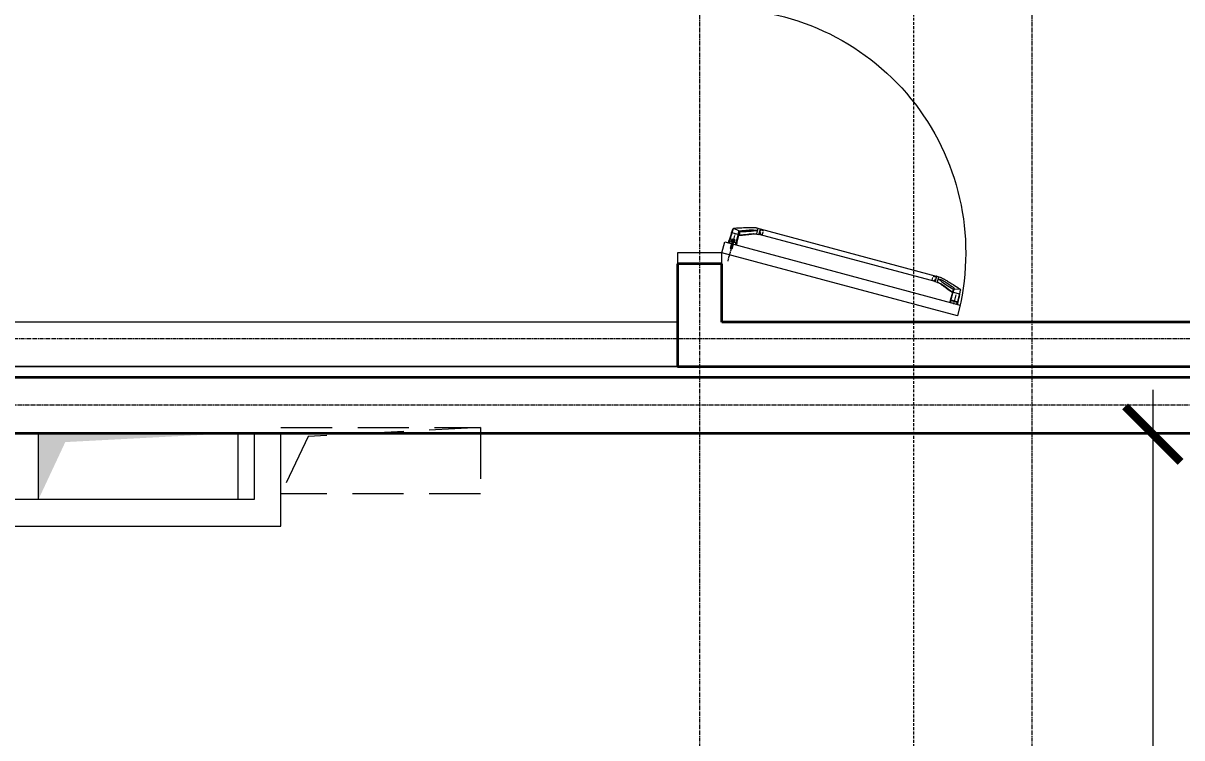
# Model space of a CAD drawing. Header units: millimetres. Extents: x -65509 to 912790, y 446 to 713294.
# Drawn here: x 448648 to 453876, y 573183 to 576407 of the extents above; entities that cross this region are included whole.
import ezdxf

# ---------------------------------------------------------------- set-up
doc = ezdxf.new("R2010")
doc.units = ezdxf.units.MM
for name, pattern in [('CENTER2', [28.575, 19.05, -3.175, 3.175, -3.175]), ('CENTERLINE', [30, 12, -1.5, 3, -1.5, 12]), ('DASHED', [19.05, 12.7, -6.35]), ('HIDDEN', [9.525, 6.35, -3.175])]:
    doc.linetypes.add(name, pattern=pattern)
doc.layers.get('Defpoints').update_dxf_attribs({"color": 250})
for name, color, linetype, lineweight in [('АР_Двери', 5, 'Continuous', 9), ('АР_Двери_внутренние_антипаника', 250, 'Continuous', 0), ('АР_Размеры обшивки', 250, 'Continuous', 5), ('АР_Разрезы марка', 7, 'Continuous', 13), ('АР_Стены ЖБ', 250, 'Continuous', 35), ('АР_Стены кирпич', 250, 'Continuous', 20), ('АР_Стены ПЕНОблок', 250, 'Continuous', 20), ('АР_Стены_дефшов', 250, 'Continuous', 0), ('ОВ_Классы', 250, 'Continuous', 0), ('ОВ_Шахты', 250, 'Continuous', 5), ('РД_Оси_100', 250, 'Continuous', 0)]:
    doc.layers.add(name, color=color, linetype=linetype, lineweight=lineweight)
doc.styles.add('style1', font='ARIALN.TTF')
doc.dimstyles.new('Dim200_ареал', dxfattribs={"dimscale": 100, "dimtxt": 5, "dimasz": 2.5, "dimexe": 2, "dimexo": 2, "dimgap": 1, "dimtad": 1, "dimzin": 12, "dimdsep": 46, "dimtxsty": 'style1', "dimblk": 'ARCHTICK', "dimcen": 3, "dimdle": 2, "dimclrd": 256, "dimclre": 256, "dimaunit": 1, "dimadec": 0, "dimazin": 3, "dimtfac": 1, "dimtmove": 1, "dimatfit": 3, "dimldrblk": 'OPEN30', "dimfxl": 5, "dimfxlon": 1, "dimtolj": 1, "dimtzin": 0, "dimlwd": 9, "dimlwe": 9, "dimarcsym": 0})

# ---------------------------------------------------------------- blocks, each defined once
blk = doc.blocks.new('otv пунктир')
at = {"linetype": 'HIDDEN', "ltscale": 0.07}
blk.add_lwpolyline([(0, 0), (0, 1), (1, 1), (1, 0)], close=True, dxfattribs=at)
blk.add_lwpolyline([(0, 1), (0.1346, 0.1366), (1, 0)], dxfattribs=at)
blk = doc.blocks.new('otv')
at = {"linetype": 'Continuous'}
blk.add_lwpolyline([(0, -1), (0, 0), (1, 0), (1, -1)], close=True, dxfattribs=at)
blk.add_solid([(0, -1), (0, 0), (0.1346, -0.1366), (1, 0)], dxfattribs=at)
blk = doc.blocks.new('UUNEW01NEW00')
at = {"layer": 'АР_Двери_внутренние_антипаника', "color": 1, "linetype": 'Continuous'}
for p, q in [((-9.3, 0.2), (-14.4, -1.5)), ((-9.2, 0.8), (-9.3, 0.2)), ((-9.3, -0.1), (-9.3, 0.2)), ((-9.2, 0.2), (-9.3, 0.2)), ((-9.1, 1), (-9.2, 0.8)), ((-8.9, 0.5), (-9.2, 0.2)), ((-9.1, 19.3), (-8.9, 19.4)), ((-9.1, 19.3), (-9, 18.8)), ((-9, 1.2), (-9.1, 1)), ((-9, 18.8), (-8.8, 18.6)), ((-8.8, 1.3), (-9, 1.2)), ((-8.9, 19.4), (-8.5, 19.5)), ((-8.7, 0.8), (-8.9, 0.5)), ((-8.8, 18.6), (-8.6, 18.4)), ((-8.6, 0.9), (-8.7, 0.8)), ((-8.6, 18.4), (-8.4, 18.2)), ((-8.6, 1), (-8.6, 0.9)), ((-8.5, 1), (-8.6, 1)), ((-8.5, 19.5), (-8.2, 19.5)), ((-8.4, 0.8), (-8.5, 1.5)), ((-8.4, 1.3), (-8.5, 1)), ((-8.4, 18.2), (-8.1, 18.1)), ((-8.4, 1.4), (-8.4, 0.4)), ((-8.3, 0.5), (-8.4, 0.8)), ((-8.4, 0.4), (-8.4, -0.4)), ((-8.4, 0.4), (-8.3, 0.4)), ((-8.1, 0.2), (-8.3, 0.5)), ((-8.2, 19.5), (-7.8, 19.6)), ((-8.1, 18.1), (-7.6, 18)), ((-7.8, 0.1), (-8.1, 0.2)), ((-7.8, 19.6), (-7.5, 19.6)), ((-7.4, 0), (-7.8, 0.1)), ((-7.5, 18.3), (-7.6, 18.2)), ((-7.6, 18.2), (-7.6, 18)), ((-7.6, 18), (-7.6, 16.2)), ((-7.6, 16.2), (-7.6, 14.1)), ((-7.6, 14.1), (-7.6, 12.2)), ((-7.6, 12.2), (-7.6, 9.8)), ((-7.6, 9.8), (-7.6, 7.8)), ((-7.6, 7.8), (-7.6, 6.2)), ((-7.6, 6.2), (-7.6, 4.7)), ((-7.6, 4.7), (-7.5, 3.2)), ((-7.5, 19.6), (-7.1, 19.6)), ((-7.4, 18.3), (-7.5, 18.3)), ((-7.5, 3.2), (-7.5, 1.6)), ((-7.5, 1.6), (-7.4, 0)), ((-7.5, 0), (-7.5, 0)), ((-7.5, 0), (-7.3, 0)), ((-7.3, 18.3), (-7.4, 18.3)), ((-7.4, 0), (7.4, 0)), ((-7.2, 18.3), (-7.3, 18.3)), ((-7.3, 0), (7.3, 0)), ((-7.1, 18.3), (-7.2, 18.3)), ((-7.1, 24), (-7.1, 19.6)), ((-7.1, 19.6), (7.1, 19.6)), ((-7.1, 19.6), (-7.1, 18.3)), ((7.1, 18.3), (-7.1, 18.3)), ((-3.5, 16), (-4.6, 16.4)), ((-4.6, 16.4), (-4.6, 16.3)), ((-3.5, 15.9), (-4.6, 16.3)), ((-4.6, 16.3), (-3.8, 14.8)), ((-3.8, 14.8), (-3.3, 14.8)), ((-3, 14.7), (-3.8, 14.7)), ((-3.8, 14.7), (-3.8, 14.6)), ((-3, 14.6), (-3.8, 14.6)), ((-3.8, 14.6), (-3.8, 13.7)), ((-3.8, 13.7), (-3, 13.7)), ((-3.3, 14.8), (-3.6, 15.5)), ((-3.6, 15.5), (-2.7, 15.3)), ((-3.3, 14.9), (-3.6, 15.5)), ((-2.3, 15.7), (-3.5, 16)), ((-2.3, 15.6), (-3.5, 15.9)), ((-3.1, 14.4), (-3.4, 14.4)), ((-3.4, 14.4), (-3.4, 13.9)), ((-3.4, 14), (-3.1, 14)), ((-3.4, 13.9), (-3.1, 13.9)), ((-3.3, 14.9), (-3.3, 14.8)), ((-3, 14.4), (-3.1, 14.4)), ((-3.1, 14), (-3.1, 13.9)), ((-3.1, 14), (-3, 14)), ((-3.1, 13.9), (-3, 13.9)), ((-3, 14.7), (-3, 14.6)), ((-2.9, 14.7), (-3, 14.7)), ((-2.9, 14.6), (-3, 14.6)), ((-2.9, 14.4), (-3, 14.4)), ((-3, 14.4), (-3, 14.4)), ((-3, 14.4), (-3, 14.4)), ((-3, 14), (-3, 14)), ((-3, 14), (-3, 14)), ((-3, 14), (-2.9, 14)), ((-3, 13.9), (-3, 13.9)), ((-3, 13.9), (-3, 13.9)), ((-3, 13.9), (-2.9, 13.9)), ((-3, 13.7), (-2.9, 13.7)), ((-2.8, 14.7), (-2.9, 14.7)), ((-2.9, 14.7), (-2.9, 14.7)), ((-2.8, 14.5), (-2.9, 14.6)), ((-2.9, 14.6), (-2.9, 14.6)), ((-2.9, 14.3), (-2.9, 14.4)), ((-2.9, 14.3), (-2.9, 14.3)), ((-2.9, 14.3), (-2.9, 14.3)), ((-2.9, 14.3), (-2.9, 14.3)), ((-2.9, 14), (-2.9, 14.3)), ((-2.9, 14.1), (-2.9, 14)), ((-2.9, 14), (-2.9, 14.1)), ((-2.9, 14.1), (-2.9, 14.1)), ((-2.9, 14.1), (-2.9, 14.1)), ((-2.9, 14.1), (-2.9, 14.1)), ((-2.9, 14), (-2.9, 14)), ((-2.9, 13.9), (-2.9, 14)), ((-2.9, 14), (-2.9, 14)), ((-2.9, 14), (-2.9, 14)), ((-2.9, 13.9), (-2.9, 13.9)), ((-2.9, 13.9), (-2.9, 13.9)), ((-2.9, 13.7), (-2.8, 13.7)), ((-2.7, 14.6), (-2.8, 14.7)), ((-2.7, 14.5), (-2.8, 14.5)), ((-2.8, 13.7), (-2.8, 13.8)), ((-2.8, 13.8), (-2.7, 13.8)), ((-2.7, 15.3), (-1.7, 15.1)), ((-2.6, 14.6), (-2.7, 14.6)), ((-2.6, 14.5), (-2.7, 14.5)), ((-2.7, 13.8), (-2.6, 13.8)), ((-2.6, 14.5), (-2.6, 14.6)), ((-2.6, 14.6), (-2.6, 14.6)), ((-2.6, 14.4), (-2.6, 14.5)), ((-2.5, 14.5), (-2.6, 14.5)), ((-2.5, 14.4), (-2.6, 14.4)), ((-2.6, 14.4), (-2.6, 14.4)), ((-2.6, 13.8), (-2.6, 13.9)), ((-2.6, 13.9), (-2.5, 13.9)), ((-2.5, 14.4), (-2.5, 14.5)), ((-2.5, 14.4), (-2.5, 14.3)), ((-2.5, 14.3), (-2.5, 14.4)), ((-2.5, 14), (-2.5, 14.3)), ((-2.5, 13.9), (-2.5, 14)), ((-1, 15.5), (-2.3, 15.7)), ((-1, 15.4), (-2.3, 15.6)), ((-2.2, 14.5), (-2.3, 14.5)), ((-2.3, 14.5), (-2.3, 14.4)), ((-2.3, 14.4), (-2.3, 14.3)), ((-2.2, 14.4), (-2.3, 14.4)), ((-2.3, 14.4), (-2.3, 14.3)), ((-2.3, 14.3), (-2.3, 14)), ((-2.3, 14), (-2.3, 13.9)), ((-2.3, 13.9), (-2.3, 13.9)), ((-2.3, 13.9), (-2.2, 13.8)), ((-2.1, 14.6), (-2.2, 14.6)), ((-2.2, 14.6), (-2.2, 14.5)), ((-2.1, 14.5), (-2.2, 14.5)), ((-2.2, 14.5), (-2.2, 14.4)), ((-2.2, 13.8), (-2.2, 13.8)), ((-2.2, 13.8), (-2.1, 13.8)), ((-2, 14.7), (-2.1, 14.6)), ((-2, 14.6), (-2.1, 14.5)), ((-2.1, 14.6), (-2.1, 14.6)), ((-2.1, 14.5), (-2.1, 14.5)), ((-2.1, 13.8), (-2, 13.7)), ((-1.9, 14.7), (-2, 14.7)), ((-1.9, 14.6), (-2, 14.6)), ((-2, 13.7), (-2, 13.7)), ((-2, 13.7), (-1.9, 13.7)), ((-1.8, 14.7), (-1.9, 14.7)), ((-1.8, 14.6), (-1.9, 14.6)), ((-1.8, 14.4), (-1.9, 14.4)), ((-1.9, 14.4), (-1.9, 14.3)), ((-1.9, 14.3), (-1.9, 14)), ((-1.9, 14.3), (-1.9, 14.3)), ((-1.9, 14.3), (-1.9, 14.3)), ((-1.9, 14.3), (-1.9, 14.3)), ((-1.9, 14.1), (-1.9, 14.1)), ((-1.9, 14.1), (-1.9, 14.1)), ((-1.9, 14.1), (-1.9, 14.1)), ((-1.9, 14.1), (-1.8, 14)), ((-1.9, 14), (-1.9, 14)), ((-1.9, 14), (-1.9, 14)), ((-1.9, 14), (-1.9, 13.9)), ((-1.9, 13.9), (-1.8, 13.9)), ((-1.9, 13.7), (-1.8, 13.7)), ((-1.8, 14.7), (-1.8, 14.6)), ((-1.5, 14.7), (-1.8, 14.7)), ((-1.5, 14.6), (-1.8, 14.6)), ((-1.7, 14.4), (-1.8, 14.4)), ((-1.8, 14.4), (-1.8, 14.4)), ((-1.8, 14.4), (-1.8, 14.4)), ((-1.8, 14), (-1.8, 14)), ((-1.8, 14), (-1.8, 14)), ((-1.8, 14), (-1.7, 14)), ((-1.8, 13.9), (-1.8, 13.9)), ((-1.8, 13.9), (-1.8, 13.9)), ((-1.8, 13.9), (-1.7, 13.9)), ((-1.8, 13.7), (-1.5, 13.7)), ((-1.7, 15.1), (-0.7, 15)), ((-1.7, 14.4), (-1.7, 14.4)), ((-1.6, 14.4), (-1.7, 14.4)), ((-1.7, 14), (-1.7, 13.9)), ((-1.7, 14), (-1.7, 14)), ((-1.7, 14), (-1.6, 14)), ((-1.7, 13.9), (-1.6, 13.9)), ((-1.7, 13.9), (-1.7, 13.9)), ((-1.5, 14.4), (-1.6, 14.4)), ((-1.6, 14.4), (-1.6, 14.4)), ((-1.6, 14), (-1.6, 13.9)), ((-1.6, 14), (-1.6, 14)), ((-1.6, 14), (-1.5, 14)), ((-1.6, 13.9), (-1.6, 13.9)), ((-1.6, 13.9), (-1.5, 13.9)), ((-1.5, 14.7), (-1.5, 14.6)), ((-1.4, 14.7), (-1.5, 14.7)), ((-1.4, 14.6), (-1.5, 14.6)), ((-1.4, 14.3), (-1.5, 14.4)), ((-1.5, 14.4), (-1.5, 14.4)), ((-1.5, 14.4), (-1.5, 14.4)), ((-1.5, 14), (-1.4, 14.1)), ((-1.5, 14), (-1.5, 14)), ((-1.5, 14), (-1.5, 14)), ((-1.5, 14), (-1.5, 14)), ((-1.5, 13.9), (-1.5, 13.9)), ((-1.5, 13.9), (-1.5, 13.9)), ((-1.5, 13.9), (-1.5, 13.9)), ((-1.5, 13.9), (-1.4, 13.9)), ((-1.5, 13.7), (-1.4, 13.7)), ((-1.3, 14.7), (-1.4, 14.7)), ((-1.3, 14.6), (-1.4, 14.6)), ((-1.4, 14.3), (-1.4, 14.3)), ((-1.4, 14.3), (-1.4, 14.3)), ((-1.4, 14.3), (-1.4, 14.3)), ((-1.4, 14), (-1.4, 14.3)), ((-1.4, 14.1), (-1.4, 14)), ((-1.4, 14.1), (-1.4, 14.1)), ((-1.4, 14.1), (-1.4, 14.1)), ((-1.4, 14.1), (-1.4, 14.1)), ((-1.4, 13.9), (-1.4, 14)), ((-1.4, 14), (-1.4, 14)), ((-1.4, 14), (-1.4, 14)), ((-1.4, 13.7), (-1.3, 13.7)), ((-1.2, 14.6), (-1.3, 14.7)), ((-1.3, 14.7), (-1.3, 14.7)), ((-1.3, 14.5), (-1.3, 14.6)), ((-1.2, 14.5), (-1.3, 14.5)), ((-1.3, 13.7), (-1.2, 13.8)), ((-1.1, 14.6), (-1.2, 14.6)), ((-1.1, 14.5), (-1.2, 14.5)), ((-1.2, 13.8), (-1.2, 13.8)), ((-1.2, 13.8), (-1.1, 13.8)), ((-1.1, 14.5), (-1.1, 14.6)), ((-1.1, 14.6), (-1.1, 14.6)), ((-1.1, 14.4), (-1.1, 14.5)), ((-1, 14.5), (-1.1, 14.5)), ((-1, 14.4), (-1.1, 14.4)), ((-1.1, 14.4), (-1.1, 14.4)), ((-1.1, 13.8), (-1.1, 13.9)), ((-1.1, 13.9), (-1, 13.9)), ((0, 16.5), (-1, 15.5)), ((0, 16.4), (-1, 15.4)), ((-1, 15.5), (-1, 15.4)), ((-1, 14.4), (-1, 14.5)), ((-1, 14.3), (-1, 14.4)), ((-1, 14.4), (-1, 14.3)), ((-1, 14), (-1, 14.3)), ((-1, 13.9), (-1, 14)), ((0, 14.7), (-0.8, 14.7)), ((-0.8, 14.7), (-0.8, 14.6)), ((0, 14.6), (-0.8, 14.6)), ((-0.8, 14.6), (-0.8, 13.7)), ((-0.8, 13.7), (-0.4, 13.7)), ((-0.7, 15), (0, 15.7)), ((-0.1, 14.4), (-0.4, 14.4)), ((-0.4, 14.4), (-0.4, 14.2)), ((-0.4, 14.3), (-0.1, 14.3)), ((-0.4, 14.2), (-0.1, 14.2)), ((-0.4, 14.1), (-0.2, 14.1)), ((-0.4, 13.7), (-0.4, 14.1)), ((-0.2, 14.1), (0, 13.7)), ((0, 14.4), (-0.1, 14.4)), ((-0.1, 14.4), (-0.1, 14.4)), ((-0.1, 14.4), (-0.1, 14.4)), ((-0.1, 14.3), (-0.1, 14.2)), ((-0.1, 14.3), (-0.1, 14.3)), ((-0.1, 14.3), (-0.1, 14.3)), ((-0.1, 14.3), (0, 14.3)), ((-0.1, 14.2), (-0.1, 14.2)), ((-0.1, 14.2), (-0.1, 14.2)), ((-0.1, 14.2), (0, 14.2)), ((0, 16.5), (0, 16.4)), ((1, 15.5), (0, 16.5)), ((1, 15.4), (0, 16.4)), ((0, 15.7), (0.7, 15)), ((0, 14.7), (0, 14.6)), ((0.1, 14.7), (0, 14.7)), ((0.1, 14.6), (0, 14.6)), ((0, 14.3), (0, 14.4)), ((0, 14.4), (0, 14.4)), ((0, 14.3), (0, 14.4)), ((0, 14.4), (0, 14.4)), ((0, 14.4), (0, 14.4)), ((0, 14.4), (0, 14.4)), ((0, 14.4), (0, 14.4)), ((0, 14.3), (0, 14.3)), ((0, 14.3), (0, 14.3)), ((0, 14.3), (0, 14.3)), ((0, 14.2), (0, 14.3)), ((0, 14.3), (0, 14.3)), ((0, 14.3), (0, 14.3)), ((0, 14.3), (0, 14.3)), ((0, 14.2), (0, 14.2)), ((0, 14.2), (0, 14.2)), ((0, 13.7), (0.5, 13.7)), ((0.2, 14.7), (0.1, 14.7)), ((0.2, 14.6), (0.1, 14.6)), ((0.3, 14.6), (0.2, 14.7)), ((0.2, 14.7), (0.2, 14.7)), ((0.2, 14.5), (0.2, 14.6)), ((0.3, 14.5), (0.2, 14.5)), ((0.5, 13.7), (0.2, 14.1)), ((0.2, 14.1), (0.3, 14.1)), ((0.4, 14.6), (0.3, 14.6)), ((0.4, 14.5), (0.3, 14.5)), ((0.3, 14.1), (0.4, 14.2)), ((0.3, 14.1), (0.3, 14.1)), ((0.5, 13.8), (0.3, 14.1)), ((0.4, 14.5), (0.4, 14.6)), ((0.4, 14.6), (0.4, 14.6)), ((0.4, 14.4), (0.4, 14.5)), ((0.4, 14.4), (0.4, 14.5)), ((0.4, 14.5), (0.4, 14.5)), ((0.4, 14.3), (0.4, 14.4)), ((0.4, 14.4), (0.4, 14.4)), ((0.4, 14.4), (0.4, 14.4)), ((0.4, 14.2), (0.4, 14.3)), ((0.4, 14.3), (0.4, 14.3)), ((0.4, 14.2), (0.4, 14.2)), ((0.5, 13.8), (0.5, 13.7)), ((0.7, 15), (1.7, 15.1)), ((0.7, 14.7), (0.7, 14.6)), ((1.4, 14.7), (0.7, 14.7)), ((1.4, 14.6), (0.7, 14.6)), ((0.7, 14.6), (0.7, 13.7)), ((0.7, 13.7), (1.1, 13.7)), ((2.3, 15.7), (1, 15.5)), ((2.3, 15.6), (1, 15.4)), ((1, 15.5), (1, 15.4)), ((1.1, 13.7), (1.1, 14.3)), ((1.1, 14.3), (1.2, 14.3)), ((1.2, 14.3), (1.5, 13.7)), ((1.4, 14.7), (1.4, 14.6)), ((1.6, 14.2), (1.4, 14.7)), ((1.6, 14.1), (1.4, 14.6)), ((1.5, 13.7), (1.8, 13.7)), ((1.6, 14.2), (1.6, 14.1)), ((1.7, 14.2), (1.6, 14.2)), ((1.7, 14.1), (1.6, 14.1)), ((1.7, 15.1), (2.7, 15.3)), ((1.9, 14.7), (1.7, 14.2)), ((1.9, 14.6), (1.7, 14.1)), ((1.7, 14.2), (1.7, 14.1)), ((1.8, 13.7), (2, 14.3)), ((1.9, 14.7), (1.9, 14.6)), ((2.5, 14.7), (1.9, 14.7)), ((2.5, 14.6), (1.9, 14.6)), ((2, 14.3), (2.2, 14.3)), ((2.2, 14.3), (2.2, 13.7)), ((2.2, 13.7), (2.5, 13.7)), ((3.5, 16), (2.3, 15.7)), ((3.5, 15.9), (2.3, 15.6)), ((2.5, 14.7), (2.5, 14.6)), ((2.5, 13.7), (2.5, 14.6)), ((2.7, 15.3), (3.6, 15.5)), ((3.1, 14.7), (2.7, 13.8)), ((3.1, 14.6), (2.7, 13.7)), ((2.7, 13.8), (2.7, 13.7)), ((2.7, 13.7), (3.2, 13.7)), ((3.1, 14.7), (3.1, 14.6)), ((3.9, 14.7), (3.1, 14.7)), ((3.9, 14.6), (3.1, 14.6)), ((3.2, 13.7), (3.2, 13.9)), ((3.2, 13.9), (3.8, 13.9)), ((3.6, 15.5), (3.3, 14.8)), ((3.6, 15.5), (3.3, 14.9)), ((3.3, 14.9), (3.3, 14.8)), ((3.3, 14.8), (3.8, 14.8)), ((3.4, 14.3), (3.3, 14)), ((3.3, 14.1), (3.7, 14.1)), ((3.3, 14), (3.7, 14)), ((3.6, 14.3), (3.4, 14.3)), ((4.6, 16.4), (3.5, 16)), ((4.6, 16.3), (3.5, 15.9)), ((3.7, 14), (3.6, 14.3)), ((3.8, 14.8), (4.6, 16.3)), ((3.8, 13.9), (3.8, 13.7)), ((3.8, 13.7), (4.2, 13.7)), ((3.9, 14.7), (3.9, 14.6)), ((4.2, 13.8), (3.9, 14.7)), ((4.2, 13.7), (3.9, 14.6)), ((4.2, 13.8), (4.2, 13.7)), ((4.6, 16.4), (4.6, 16.3)), ((6.7, -9.4), (7.3, 0)), ((7.1, 19.6), (7.1, 24)), ((7.1, 19.6), (7.1, 18.3)), ((7.1, 19.6), (7.5, 19.6)), ((7.2, 18.3), (7.1, 18.3)), ((7.3, 18.3), (7.2, 18.3)), ((7.5, 18.3), (7.3, 18.3)), ((7.4, 0), (7.5, 2)), ((7.8, 0.1), (7.4, 0)), ((7.5, 19.6), (7.8, 19.6)), ((7.6, 18.2), (7.5, 18.3)), ((7.5, 2), (7.6, 4)), ((7.6, 18), (7.6, 18.2)), ((7.6, 18), (8.1, 18.1)), ((7.6, 16.2), (7.6, 18)), ((7.6, 14.2), (7.6, 16.2)), ((7.6, 12.3), (7.6, 14.2)), ((7.6, 9.9), (7.6, 12.3)), ((7.6, 8), (7.6, 9.9)), ((7.6, 5.9), (7.6, 8)), ((7.6, 4), (7.6, 5.9)), ((7.8, 19.6), (8.2, 19.5)), ((8.1, 0.2), (7.8, 0.1)), ((8.1, 18.1), (8.4, 18.2)), ((8.3, 0.5), (8.1, 0.2)), ((8.2, 19.5), (8.5, 19.5)), ((8.4, 0.8), (8.3, 0.5)), ((8.4, 18.2), (8.6, 18.4)), ((8.5, 19.5), (8.9, 19.4)), ((8.6, 18.4), (8.8, 18.6)), ((8.8, 18.6), (9, 18.8)), ((8.9, 19.4), (9.1, 19.3)), ((9, 18.8), (9.1, 19.3)), ((-52.5, -11.9), (-52.5, -19.8)), ((-52.5, -19.8), (-52.5, -25.1)), ((-52.5, -25.1), (-47.5, -25.1)), ((-47.5, -11.9), (-47.5, -19.8)), ((-47.5, -11.9), (-47.5, -11.9)), ((-47.5, -19.8), (-46, -19.6)), ((-45.9, -19.8), (-47.5, -19.8)), ((-47.5, -19.8), (-47.5, -25.1)), ((-46, -19.6), (-44.5, -19.2)), ((-44.3, -19.8), (-45.9, -19.8)), ((-43.1, -11.4), (-44.5, -11.6)), ((-44.5, -19.2), (-42.9, -18.5)), ((-42.5, -19.7), (-44.3, -19.8)), ((-41.6, -11.2), (-43.1, -11.4)), ((-42.9, -18.5), (-41.3, -17.7)), ((-40.6, -19.6), (-42.5, -19.7)), ((-39.3, -10.7), (-41.6, -11.2)), ((-41.3, -17.7), (-39, -16.7)), ((-37.8, -19.2), (-40.6, -19.6)), ((-36.7, -9.9), (-39.3, -10.7)), ((-39, -16.7), (-36.4, -15.7)), ((-34.9, -18.5), (-37.8, -19.2)), ((-33.8, -8.9), (-36.7, -9.9)), ((-36.4, -15.7), (-33.5, -14.5)), ((-31.9, -17.6), (-34.9, -18.5)), ((-30.7, -7.7), (-33.8, -8.9)), ((-33.5, -14.5), (-30.3, -13.4)), ((-28.7, -16.6), (-31.9, -17.6)), ((-27.2, -6.3), (-30.7, -7.7)), ((-30.3, -13.4), (-26.8, -12.1)), ((-25.2, -15.3), (-28.7, -16.6)), ((-23.3, -4.8), (-27.2, -6.3)), ((-26.8, -12.1), (-22.9, -10.9)), ((-21.4, -13.9), (-25.2, -15.3)), ((-19.1, -3.2), (-23.3, -4.8)), ((-22.9, -10.9), (-18.7, -9.6)), ((-17.3, -12.4), (-21.4, -13.9)), ((-14.4, -1.5), (-19.1, -3.2)), ((-18.7, -9.6), (-14, -8.2)), ((-12.8, -10.8), (-17.3, -12.4)), ((-14, -8.2), (-8.8, -6.6)), ((-7.8, -9.1), (-12.8, -10.8)), ((-9, -3.8), (-9.3, -0.1)), ((-8.8, -6.6), (-9, -3.8)), ((-8.8, -6.6), (-8.8, -6.6)), ((-8.8, -7.3), (-8.8, -6.6)), ((-8.8, -6.6), (-8.7, -6.6)), ((-8.5, -8.1), (-8.8, -7.3)), ((-8.7, -6.6), (-8.6, -6.6)), ((-8.6, -6.6), (-8.4, -6.7)), ((-8.2, -8.7), (-8.5, -8.1)), ((-8.4, -0.4), (-8.3, -0.9)), ((-8.4, -6.7), (-8.1, -6.7)), ((-8.3, -0.9), (-8.3, -1.1)), ((-8.3, -1.1), (-8.3, -1.1)), ((-8.3, -1.2), (-8.2, -1.2)), ((-8.2, -1.2), (-8.2, -1.2)), ((-8.2, -1.2), (-8.2, -1.5)), ((-8.2, -1.5), (-8.2, -1.5)), ((-7.8, -9.1), (-8.2, -8.7)), ((-8.1, -6.7), (-8, -6.6)), ((-8, -7.1), (-8.1, -6.7)), ((-8.1, -6.7), (-8.1, -6.7)), ((-8, -6.6), (-8, -6.6)), ((-8, -6.6), (-7.9, -6.6)), ((-7.6, -7.6), (-8, -7.1)), ((-7.8, -6.9), (-7.9, -6.6)), ((-7.9, -6.6), (-7.9, -6.7)), ((-7.9, -6.7), (-7.9, -6.6)), ((-7.5, -7.2), (-7.8, -6.9)), ((-7.4, -8.9), (-7.8, -9.1)), ((-7.2, -8), (-7.6, -7.6)), ((-7.2, -7.4), (-7.5, -7.2)), ((-7.1, -8.7), (-7.4, -8.9)), ((-7.3, 0), (-7.2, -1.7)), ((-7.2, -1.7), (-7.2, -3.1)), ((-7.2, -3.1), (-7.1, -4.5)), ((-6.9, -7.4), (-7.2, -7.4)), ((-6.7, -8.2), (-7.2, -8)), ((-7.1, -4.5), (-7, -6)), ((-6.7, -8.2), (-7.1, -8.7)), ((-7, -6), (-6.9, -7.4)), ((-6.9, -7.4), (-6.8, -7.5)), ((-6.8, -7.5), (-6.8, -7.5)), ((-6.8, -7.5), (-6.8, -7.6)), ((-6.8, -7.6), (-6.8, -7.6)), ((-6.8, -7.6), (-6.8, -7.6)), ((-6.8, -7.6), (-6.8, -7.6)), ((-6.8, -7.6), (-6.8, -7.6)), ((-6.8, -7.6), (-6.8, -7.6)), ((-6.8, -7.6), (-6.8, -7.6)), ((-6.8, -7.6), (-6.8, -7.6)), ((-6.8, -7.6), (-6.8, -7.6)), ((-6.8, -7.6), (-6.8, -7.6)), ((-6.8, -7.6), (-6.8, -7.6)), ((-6.8, -7.6), (-6.8, -7.6)), ((-6.8, -7.6), (-6.8, -7.6)), ((-6.8, -7.6), (-6.8, -7.6)), ((-6.8, -7.6), (-6.7, -7.8)), ((-6.7, -7.8), (-6.6, -8)), ((-6.6, -8), (-6.7, -8.1)), ((-6.7, -8.1), (-6.7, -8.2)), ((-6.7, -8.2), (5.6, -10.6)), ((5.6, -10.6), (6.3, -10)), ((5.6, -10.6), (6, -10.6)), ((6, -10.6), (6.3, -10.5)), ((6.3, -10), (6.6, -9.7)), ((6.3, -10.5), (6.4, -10.5)), ((6.6, -9.7), (6.7, -9.4)), ((6.7, -9.4), (7.1, -9.3)), ((7.1, -9.3), (7.4, -9.1)), ((7.4, -9.1), (7.6, -8.9)), ((8.3, -0.4), (8.3, -0.3))]:
    blk.add_line(p, q, dxfattribs=at)
at = {"layer": 'АР_Двери_внутренние_антипаника', "color": 40, "linetype": 'Continuous'}
for p, q in [((-8.8, 1.3), (-13.2, -0.1)), ((-9.1, 24), (9.1, 24)), ((-9.1, 19.3), (-9.1, 24)), ((-9, 18.2), (-9.1, 19.3)), ((-9, 17.1), (-9, 18.2)), ((-8.5, 1.5), (-9, 17.1)), ((-8.5, 1.5), (-8.8, 1.3)), ((8.3, 0.5), (8, -3.9)), ((9.1, 24), (9.1, 19.3)), ((-53, -19.5), (-53, -12.4)), ((-53, -24.6), (-53, -19.5)), ((-47.5, -11.9), (-52.5, -11.9)), ((-52.5, -25.1), (-47.5, -25.1)), ((-47.5, -11.9), (-46.3, -11.8)), ((-47.5, -25.1), (-45.1, -25)), ((-45.1, -11.7), (-46.3, -11.8)), ((-44.4, -11.5), (-45.1, -11.7)), ((-45.1, -25), (-44.1, -24.9)), ((-42.2, -11), (-44.4, -11.6)), ((-44.1, -24.9), (-43.6, -24.9)), ((-43.6, -24.9), (-43, -24.8)), ((-43, -24.8), (-42.4, -24.8)), ((-42.4, -24.8), (-41.8, -24.7)), ((-40, -10.4), (-42.2, -11)), ((-41.8, -24.7), (-41.1, -24.6)), ((-41.1, -24.6), (-39.3, -24.3)), ((-38, -9.7), (-40, -10.4)), ((-39.3, -24.3), (-37.6, -23.9)), ((-36.1, -9), (-38, -9.7)), ((-37.6, -23.9), (-36.2, -23.6)), ((-36.2, -23.6), (-35.1, -23.3)), ((-34.2, -8.3), (-36.1, -9)), ((-35.1, -23.3), (-34.2, -23.1)), ((-32.1, -7.5), (-34.2, -8.3)), ((-34.2, -23.1), (-33.1, -22.8)), ((-33.1, -22.8), (-31.7, -22.5)), ((-30.3, -6.7), (-32.1, -7.5)), ((-31.7, -22.5), (-30.1, -22)), ((-28.2, -5.9), (-30.3, -6.7)), ((-30.1, -22), (-28.2, -21.5)), ((-25.9, -4.9), (-28.2, -5.9)), ((-28.2, -21.5), (-26, -20.8)), ((-26, -20.8), (-23.3, -20)), ((-23.3, -3.9), (-25.9, -4.9)), ((-20.4, -2.7), (-23.3, -3.9)), ((-23.3, -20), (-20.2, -19.1)), ((-17, -1.5), (-20.4, -2.7)), ((-20.2, -19.1), (-17.7, -18.3)), ((-17.7, -18.3), (-14.9, -17.4)), ((-13.2, -0.1), (-17, -1.5)), ((-14.9, -17.4), (-11.8, -16.4)), ((-11.8, -16.4), (-8.3, -15.3)), ((-8.3, -15.3), (-4.5, -14.1)), ((-4.5, -14.1), (-0.2, -12.7)), ((-0.2, -12.7), (4.6, -11.2)), ((4.6, -11.2), (5.6, -10.9)), ((5.6, -10.9), (6.4, -10.5)), ((6.4, -10.5), (7.3, -9.6)), ((7.3, -9.6), (7.6, -8.9)), ((7.6, -8.9), (7.7, -8.7)), ((8, -3.9), (7.7, -8.6)), ((7.7, -8.7), (7.7, -8.6))]:
    blk.add_line(p, q, dxfattribs=at)
at = {"layer": 'АР_Двери_внутренние_антипаника', "color": 1, "linetype": 'CENTERLINE'}
blk.add_line((0, 4.4), (0, 26), dxfattribs=at)
at = {"layer": 'АР_Двери_внутренние_антипаника', "color": 1, "linetype": 'HIDDEN'}
for p, q in [((-60.5, -14), (-53, -14)), ((-60.5, -14), (-60.5, -23)), ((-60.5, -23), (-53, -23)), ((-54.5, -17.6), (-54.5, -14.1)), ((-54.5, -14.1), (-53, -14.1)), ((-54.5, -17.6), (-53, -17.6))]:
    blk.add_line(p, q, dxfattribs=at)
at = {"layer": 'АР_Двери_внутренние_антипаника', "color": 1, "linetype": 'Continuous'}
blk.add_arc((490.8, 29.3), 500, 183.3082, 184.1216, dxfattribs=at)
at = {"layer": 'АР_Двери_внутренние_антипаника', "color": 40, "linetype": 'Continuous'}
for centre, radius, start, end in [((-490.9, 27.7), 500, 356.9219, 359.0377), ((-52.5, -12.4), 0.5, 90, 180), ((-52.5, -24.6), 0.5, 180, 270)]:
    blk.add_arc(centre, radius, start, end, dxfattribs=at)
at = {"layer": 'АР_Двери_внутренние_антипаника', "color": 1, "linetype": 'Continuous'}
blk.add_point((0, 0), dxfattribs=at)
blk = doc.blocks.new('66NEW00')
at = {"layer": 'АР_Двери_внутренние_антипаника', "color": 40, "linetype": 'Continuous'}
for p, q in [((9.1, 0), (-9.1, 0)), ((-9.1, 0), (-9.1, -4.7)), ((9.1, -4.7), (9.1, 0)), ((-8.3, -23.5), (-8, -27.9)), ((8.5, -22.4), (9, -6.9)), ((8.5, -22.4), (8.8, -22.7)), ((8.8, -22.7), (13.2, -24.1)), ((9, -5.7), (9.1, -4.7)), ((9, -6.9), (9, -5.7)), ((13.2, -24.1), (17, -25.5)), ((17, -25.5), (20.4, -26.7)), ((-8, -27.9), (-7.7, -32.5)), ((-7.7, -32.7), (-7.7, -32.5)), ((-7.6, -32.8), (-7.7, -32.7)), ((-7.3, -33.6), (-7.6, -32.8)), ((-6.4, -34.5), (-7.3, -33.6)), ((-5.6, -34.9), (-6.4, -34.5)), ((-4.6, -35.2), (-5.6, -34.9)), ((0.2, -36.7), (-4.6, -35.2)), ((4.5, -38.1), (0.2, -36.7)), ((8.3, -39.3), (4.5, -38.1)), ((11.8, -40.4), (8.3, -39.3)), ((14.9, -41.4), (11.8, -40.4)), ((17.7, -42.3), (14.9, -41.4)), ((20.2, -43), (17.7, -42.3)), ((23.3, -44), (20.2, -43)), ((20.4, -26.7), (23.3, -27.9)), ((23.3, -27.9), (25.9, -28.9)), ((26, -44.8), (23.3, -44)), ((25.9, -28.9), (28.2, -29.9)), ((28.2, -45.4), (26, -44.8)), ((28.2, -29.9), (30.3, -30.7)), ((30.1, -46), (28.2, -45.4)), ((31.7, -46.4), (30.1, -46)), ((30.3, -30.7), (32.1, -31.4)), ((33.1, -46.8), (31.7, -46.4)), ((32.1, -31.4), (34.2, -32.3)), ((34.2, -47.1), (33.1, -46.8)), ((34.2, -32.3), (36.1, -33)), ((35.1, -47.3), (34.2, -47.1)), ((36.2, -47.6), (35.1, -47.3)), ((36.1, -33), (38, -33.7)), ((37.6, -47.9), (36.2, -47.6)), ((39.3, -48.2), (37.6, -47.9)), ((38, -33.7), (40, -34.4)), ((41.1, -48.6), (39.3, -48.2)), ((40, -34.4), (42.2, -35)), ((41.8, -48.7), (41.1, -48.6)), ((42.4, -48.7), (41.8, -48.7)), ((42.2, -35), (44.4, -35.5)), ((43, -48.8), (42.4, -48.7)), ((43.6, -48.9), (43, -48.8)), ((44.1, -48.9), (43.6, -48.9)), ((45.1, -49), (44.1, -48.9)), ((44.4, -35.5), (45.1, -35.6)), ((45.1, -35.6), (46.3, -35.8)), ((47.5, -49.1), (45.1, -49)), ((47.5, -35.8), (46.3, -35.8)), ((47.5, -35.8), (52.5, -35.8)), ((52.5, -49.1), (47.5, -49.1)), ((53, -43.4), (53, -36.3)), ((53, -48.6), (53, -43.4))]:
    blk.add_line(p, q, dxfattribs=at)
at = {"layer": 'АР_Двери_внутренние_антипаника', "color": 1, "linetype": 'Continuous'}
for p, q in [((-7.1, -4.4), (-7.1, 0)), ((7.1, 0), (7.1, -4.4)), ((-8.9, -4.6), (-9.1, -4.7)), ((-9, -5.2), (-9.1, -4.7)), ((-8.8, -5.4), (-9, -5.2)), ((-8.5, -4.5), (-8.9, -4.6)), ((-8.6, -5.6), (-8.8, -5.4)), ((-8.4, -5.7), (-8.6, -5.6)), ((-8.2, -4.4), (-8.5, -4.5)), ((-8.1, -5.8), (-8.4, -5.7)), ((-8.4, -23.1), (-8.3, -23.5)), ((-8.3, -23.5), (-8.1, -23.7)), ((-8.3, -24.4), (-8.3, -24.2)), ((-7.8, -4.4), (-8.2, -4.4)), ((-7.6, -5.9), (-8.1, -5.8)), ((-8.1, -23.7), (-7.8, -23.9)), ((-7.5, -4.4), (-7.8, -4.4)), ((-7.8, -23.9), (-7.4, -24)), ((-7.6, -5.8), (-7.5, -5.7)), ((-7.6, -5.9), (-7.6, -5.8)), ((-7.6, -7.7), (-7.6, -5.9)), ((-7.6, -9.8), (-7.6, -7.7)), ((-7.6, -11.7), (-7.6, -9.8)), ((-7.6, -14), (-7.6, -11.7)), ((-7.6, -16), (-7.6, -14)), ((-7.6, -18.1), (-7.6, -16)), ((-7.6, -19.9), (-7.6, -18.1)), ((-7.5, -21.9), (-7.6, -19.9)), ((-7.1, -4.4), (-7.5, -4.4)), ((-7.5, -5.7), (-7.3, -5.7)), ((-7.4, -24), (-7.5, -21.9)), ((7.4, -24), (-7.4, -24)), ((-7.3, -5.7), (-7.2, -5.6)), ((7.3, -24), (-7.3, -24)), ((-6.7, -33.3), (-7.3, -24)), ((-7.2, -5.6), (-7.1, -5.6)), ((7.1, -4.4), (-7.1, -4.4)), ((-7.1, -4.4), (-7.1, -5.6)), ((-7.1, -5.6), (7.1, -5.6)), ((7.1, -4.4), (7.1, -5.6)), ((7.5, -4.4), (7.1, -4.4)), ((7.1, -5.6), (7.2, -5.6)), ((7.2, -5.6), (7.3, -5.7)), ((7.3, -24), (7.2, -25.6)), ((7.2, -25.6), (7.2, -27.1)), ((7.3, -5.7), (7.4, -5.7)), ((7.5, -24), (7.3, -24)), ((7.4, -5.7), (7.5, -5.7)), ((7.5, -22.4), (7.4, -24)), ((7.4, -24), (7.8, -23.9)), ((7.8, -4.4), (7.5, -4.4)), ((7.5, -5.7), (7.6, -5.8)), ((7.6, -19.3), (7.5, -20.8)), ((7.5, -20.8), (7.5, -22.4)), ((7.5, -24), (7.5, -24)), ((8.1, -5.8), (7.6, -5.9)), ((7.6, -5.8), (7.6, -5.9)), ((7.6, -5.9), (7.6, -7.8)), ((7.6, -7.8), (7.6, -9.9)), ((7.6, -9.9), (7.6, -11.8)), ((7.6, -11.8), (7.6, -14.2)), ((7.6, -14.2), (7.6, -16.2)), ((7.6, -16.2), (7.6, -17.8)), ((7.6, -17.8), (7.6, -19.3)), ((8.2, -4.4), (7.8, -4.4)), ((7.8, -23.9), (8.1, -23.7)), ((8.4, -5.7), (8.1, -5.8)), ((8.1, -23.7), (8.3, -23.5)), ((8.5, -4.5), (8.2, -4.4)), ((8.2, -25.1), (8.2, -25.2)), ((8.3, -25.1), (8.2, -25.1)), ((8.2, -25.2), (8.2, -25.5)), ((8.2, -25.5), (8.2, -25.5)), ((8.3, -23.5), (8.4, -23.1)), ((8.4, -23.6), (8.3, -23.6)), ((8.4, -24.3), (8.3, -24.8)), ((8.3, -24.8), (8.3, -25.1)), ((8.3, -25.1), (8.3, -25.1)), ((8.6, -5.6), (8.4, -5.7)), ((8.4, -23.1), (8.5, -22.4)), ((8.4, -22.6), (8.5, -22.9)), ((8.4, -22.6), (8.4, -23.6)), ((8.4, -23.6), (8.4, -24.3)), ((8.9, -4.6), (8.5, -4.5)), ((8.5, -22.9), (8.6, -23)), ((8.8, -5.4), (8.6, -5.6)), ((8.6, -23), (8.6, -23.1)), ((8.6, -23.1), (8.7, -23.2)), ((8.7, -23.2), (8.9, -23.4)), ((9, -5.2), (8.8, -5.4)), ((8.8, -22.7), (9, -22.8)), ((9.1, -4.7), (8.9, -4.6)), ((8.9, -23.4), (9.2, -23.8)), ((9.1, -4.7), (9, -5.2)), ((9, -22.8), (9.1, -22.9)), ((9, -27.8), (9.3, -24)), ((9.1, -22.9), (9.2, -23.2)), ((9.2, -23.2), (9.3, -23.8)), ((9.2, -23.8), (9.3, -23.8)), ((9.3, -23.8), (14.4, -25.5)), ((9.3, -24), (9.3, -23.8)), ((14.4, -25.5), (19.1, -27.2)), ((-7.4, -33.1), (-7.6, -32.8)), ((-7.1, -33.3), (-7.4, -33.1)), ((-6.7, -33.3), (-7.1, -33.3)), ((-6.6, -33.7), (-6.7, -33.3)), ((-6.3, -34), (-6.6, -33.7)), ((-6.3, -34.5), (-6.4, -34.4)), ((-5.6, -34.5), (-6.3, -34)), ((-6, -34.6), (-6.3, -34.5)), ((-5.6, -34.5), (-6, -34.6)), ((6.7, -32.2), (-5.6, -34.5)), ((6.7, -31.8), (6.6, -32)), ((6.6, -32), (6.7, -32.1)), ((6.8, -31.6), (6.7, -31.8)), ((6.7, -32.2), (7.2, -32)), ((6.7, -32.1), (6.7, -32.2)), ((6.7, -32.2), (7.1, -32.7)), ((6.9, -31.4), (6.8, -31.5)), ((6.8, -31.5), (6.8, -31.5)), ((6.8, -31.5), (6.8, -31.5)), ((6.8, -31.5), (6.8, -31.6)), ((6.8, -31.6), (6.8, -31.6)), ((6.8, -31.6), (6.8, -31.6)), ((6.8, -31.6), (6.8, -31.6)), ((6.8, -31.6), (6.8, -31.6)), ((6.8, -31.6), (6.8, -31.6)), ((6.8, -31.6), (6.8, -31.6)), ((6.8, -31.6), (6.8, -31.6)), ((6.8, -31.6), (6.8, -31.6)), ((6.8, -31.6), (6.8, -31.6)), ((6.8, -31.6), (6.8, -31.6)), ((6.8, -31.6), (6.8, -31.6)), ((6.8, -31.6), (6.8, -31.6)), ((7, -29.9), (6.9, -31.4)), ((6.9, -31.4), (7.2, -31.3)), ((7.1, -28.5), (7, -29.9)), ((7.2, -27.1), (7.1, -28.5)), ((7.1, -32.7), (7.4, -32.9)), ((7.2, -31.3), (7.5, -31.2)), ((7.2, -32), (7.6, -31.6)), ((7.4, -32.9), (7.8, -33.1)), ((7.5, -31.2), (7.8, -30.9)), ((7.6, -31.6), (8, -31.1)), ((7.8, -30.9), (7.9, -30.6)), ((7.8, -33.1), (8.2, -32.7)), ((7.8, -33.1), (12.8, -34.8)), ((8, -30.6), (7.9, -30.6)), ((7.9, -30.6), (7.9, -30.6)), ((7.9, -30.6), (7.9, -30.6)), ((8, -31.1), (8.1, -30.6)), ((8.1, -30.6), (8, -30.6)), ((8, -30.6), (8, -30.6)), ((8.1, -30.7), (8.1, -30.6)), ((8.4, -30.7), (8.1, -30.7)), ((8.2, -32.7), (8.5, -32.1)), ((8.6, -30.6), (8.4, -30.7)), ((8.5, -32.1), (8.8, -31.3)), ((8.7, -30.6), (8.6, -30.6)), ((8.8, -30.6), (8.7, -30.6)), ((8.8, -30.6), (9, -27.8)), ((14, -32.2), (8.8, -30.6)), ((8.8, -30.6), (8.8, -30.6)), ((8.8, -31.3), (8.8, -30.6)), ((12.8, -34.8), (17.3, -36.4)), ((18.7, -33.6), (14, -32.2)), ((17.3, -36.4), (21.4, -37.9)), ((22.9, -34.9), (18.7, -33.6)), ((19.1, -27.2), (23.3, -28.8)), ((21.4, -37.9), (25.2, -39.3)), ((26.8, -36.1), (22.9, -34.9)), ((23.3, -28.8), (27.2, -30.3)), ((25.2, -39.3), (28.7, -40.5)), ((30.3, -37.3), (26.8, -36.1)), ((27.2, -30.3), (30.7, -31.7)), ((28.7, -40.5), (31.9, -41.6)), ((33.5, -38.5), (30.3, -37.3)), ((30.7, -31.7), (33.8, -32.9)), ((31.9, -41.6), (34.9, -42.5)), ((36.4, -39.6), (33.5, -38.5)), ((33.8, -32.9), (36.7, -33.9)), ((34.9, -42.5), (37.8, -43.2)), ((39, -40.7), (36.4, -39.6)), ((36.7, -33.9), (39.3, -34.6)), ((37.8, -43.2), (40.6, -43.6)), ((41.3, -41.7), (39, -40.7)), ((39.3, -34.6), (41.6, -35.1)), ((40.6, -43.6), (42.5, -43.7)), ((42.9, -42.5), (41.3, -41.7)), ((41.6, -35.1), (43.1, -35.4)), ((42.5, -43.7), (44.3, -43.7)), ((44.5, -43.1), (42.9, -42.5)), ((43.1, -35.4), (44.5, -35.6)), ((44.3, -43.7), (45.9, -43.7)), ((46, -43.6), (44.5, -43.1)), ((45.9, -43.7), (47.5, -43.7)), ((47.5, -43.7), (46, -43.6)), ((47.5, -35.9), (47.5, -43.7)), ((47.5, -35.9), (47.5, -35.9)), ((47.5, -43.7), (47.5, -49.1)), ((52.5, -49.1), (47.5, -49.1)), ((52.5, -35.9), (52.5, -43.7)), ((52.5, -43.7), (52.5, -49.1))]:
    blk.add_line(p, q, dxfattribs=at)
at = {"layer": 'АР_Двери_внутренние_антипаника', "color": 1, "linetype": 'CENTERLINE'}
blk.add_line((0, -19.6), (0, 2), dxfattribs=at)
at = {"layer": 'АР_Двери_внутренние_антипаника', "color": 1, "linetype": 'HIDDEN'}
for p, q in [((60.5, -38), (53, -38)), ((54.5, -38.1), (53, -38.1)), ((54.5, -41.6), (53, -41.6)), ((60.5, -47), (53, -47)), ((54.5, -41.6), (54.5, -38.1)), ((60.5, -38), (60.5, -47))]:
    blk.add_line(p, q, dxfattribs=at)
at = {"layer": 'АР_Двери_внутренние_антипаника', "color": 40, "linetype": 'Continuous'}
for centre, radius, start, end in [((490.9, 3.7), 500, 180.9623, 183.0781), ((52.5, -36.3), 0.5, 0, 90), ((52.5, -48.6), 0.5, 270, 0)]:
    blk.add_arc(centre, radius, start, end, dxfattribs=at)
at = {"layer": 'АР_Двери_внутренние_антипаника', "color": 1, "linetype": 'Continuous'}
blk.add_arc((-490.8, 5.3), 500, 355.8784, 356.6918, dxfattribs=at)
blk.add_point((0, 0), dxfattribs=at)
blk = doc.blocks.new('*U650')
at = {"layer": 'АР_Двери_внутренние_антипаника', "color": 40, "linetype": 'Continuous'}
for p, q in [((927.6, 97.1), (106, 97.1)), ((927.6, 72.7), (106, 72.7)), ((-4.5, 0), (-4.5, -22.2)), ((4.5, 0), (4.5, -22.2))]:
    blk.add_line(p, q, dxfattribs=at)
at = {"layer": 'АР_Двери_внутренние_антипаника', "color": 1, "linetype": 'HIDDEN'}
for p, q in [((4.5, 7.5), (-4.5, 7.5)), ((-4.5, 0), (-4.5, 7.5)), ((4.5, 0), (4.5, 7.5))]:
    blk.add_line(p, q, dxfattribs=at)
at = {"layer": 'АР_Двери_внутренние_антипаника', "color": 1, "linetype": 'Continuous'}
for p, q in [((-1.4, -22.2), (-3.7, 0)), ((3.7, 0), (1.4, -22.2))]:
    blk.add_line(p, q, dxfattribs=at)
at = {"layer": 'АР_Двери_внутренние_антипаника', "color": 1, "linetype": 'CENTERLINE'}
blk.add_line((0, -4), (0, -79.7), dxfattribs=at)
at = {"layer": 'АР_Двери_внутренние_антипаника', "xscale": 2, "yscale": 2, "zscale": 2, "rotation": 180}
for name, p in [('UUNEW01NEW00', (0, 47.9)), ('66NEW00', (1033.6, 0))]:
    blk.add_blockref(name, p, dxfattribs=at)
blk = doc.blocks.new('СОШ_2200_АР_ОСИ_М100_28.05.24')
at = {"layer": 'РД_Оси_100', "linetype": 'CENTER2'}
for p, q in [((63600, -6155), (63600, 139938.679)), ((62100, -6155), (62100, 73302.739))]:
    blk.add_line(p, q, dxfattribs=at)
for points in [[(95715.503, 68700), (-5454.958, 68700), (-5954.958, 68850)], [(78274.959, 68400), (-5454.958, 68400), (-5954.958, 68250)]]:
    blk.add_lwpolyline(points, dxfattribs=at)
blk = doc.blocks.new('_ArchTick')
at = {"color": 0, "linetype": 'ByBlock', "const_width": 0.15}
blk.add_lwpolyline([(-0.5, -0.5), (0.5, 0.5)], dxfattribs=at)
blk = doc.blocks.new('*D697')
at = {"layer": 'Defpoints', "color": 0, "lineweight": 25, "transparency": 16777216}
for p in [(454086.4, 574553.3), (453744.9, 561283.3), (454073.9, 561283.3)]:
    blk.add_point(p, dxfattribs=at)
at = {"layer": 'АР_Размеры обшивки', "lineweight": 9, "transparency": 16777216}
for p, q in [((453744.9, 574753.3), (453744.9, 561083.3)), ((453886.4, 574553.3), (453544.9, 574553.3)), ((453873.9, 561283.3), (453544.9, 561283.3))]:
    blk.add_line(p, q, dxfattribs=at)
at = {"layer": 'АР_Размеры обшивки', "lineweight": 9, "transparency": 16777216, "xscale": 250, "yscale": 250, "zscale": 250}
for p, rotation in [((453744.9, 574553.3), 90), ((453744.9, 561283.3), 270)]:
    blk.add_blockref('_ArchTick', p, dxfattribs=dict(at, rotation=rotation))
at = {"layer": 'АР_Размеры обшивки', "color": 0, "transparency": 16777216, "insert": (453389.6, 567918.3), "char_height": 500, "attachment_point": 5, "rotation": 90, "style": 'style1'}
blk.add_mtext('\\A1;13270', dxfattribs=at)
blk = doc.blocks.new('_Open30')
at = {"color": 0, "linetype": 'ByBlock', "lineweight": -2}
for p, q in [((-1, 0.268), (0, 0)), ((0, 0), (-1, -0.268)), ((0, 0), (-1, 0))]:
    blk.add_line(p, q, dxfattribs=at)

msp = doc.modelspace()

# ---------------------------------------------------------------- linework, layer by layer
at = {"layer": 'АР_Двери', "linetype": 'Continuous', "lineweight": 9}
for points in [[(451800.882, 575371.737), (451813.823, 575420.033), (452876.341, 575135.332), (452863.4, 575087.036)], [(451600.882, 575371.737), (451600.882, 575321.737), (451800.882, 575321.737), (451800.882, 575371.737)]]:
    msp.add_lwpolyline(points, close=True, dxfattribs=at)
at = {"layer": 'АР_Двери', "linetype": 'Continuous', "lineweight": 9, "extrusion": (0, 0, -1)}
msp.add_arc((-451800.882, 575371.737), 1100, 90, 195, dxfattribs=at)
at = {"layer": 'АР_Разрезы марка', "linetype": 'DASHED', "lineweight": 0}
msp.add_lwpolyline([(451271.202, 505648.735), (451271.202, 572741.817), (452665.995, 572741.817), (452665.995, 609884.305), (445258.35, 609884.305), (445258.35, 640101.121)], dxfattribs=at)
at = {"layer": 'АР_Стены ЖБ', "linetype": 'Continuous', "lineweight": 35}
for p, q in [((451800.882, 575321.737), (451600.882, 575321.737)), ((451600.882, 575321.737), (451600.882, 574858.318)), ((451800.882, 575058.318), (451800.882, 575321.737)), ((459100.882, 575058.318), (451800.882, 575058.318)), ((451600.882, 574858.318), (459100.882, 574858.318)), ((455400.882, 574808.318), (445870.882, 574808.318)), ((445870.882, 574558.318), (455400.882, 574558.318))]:
    msp.add_line(p, q, dxfattribs=at)
at = {"layer": 'АР_Стены кирпич', "linetype": 'Continuous', "lineweight": 20}
for p, q in [((449810.882, 574558.318), (449690.882, 574558.318)), ((449690.882, 574558.318), (449690.882, 574258.318)), ((449810.882, 574138.318), (449810.882, 574558.318)), ((449690.882, 574258.318), (447610.882, 574258.318)), ((447610.882, 574138.318), (449810.882, 574138.318))]:
    msp.add_line(p, q, dxfattribs=at)
at = {"layer": 'АР_Стены ПЕНОблок', "linetype": 'Continuous', "lineweight": 20}
for p, q in [((451600.882, 575058.318), (448300.882, 575058.32)), ((451600.882, 574858.318), (451600.882, 575058.318)), ((448300.882, 574858.32), (451600.882, 574858.318))]:
    msp.add_line(p, q, dxfattribs=at)
at = {"layer": 'АР_Стены_дефшов', "linetype": 'Continuous', "lineweight": 0}
for p, q in [((455400.882, 574858.318), (445870.882, 574858.318)), ((445870.882, 574808.318), (455400.882, 574808.318))]:
    msp.add_line(p, q, dxfattribs=at)

# ---------------------------------------------------------------- block references
at = {"layer": 'АР_Двери_внутренние_антипаника', "lineweight": 30, "ltscale": 2, "rotation": 345.000000022893}
msp.add_blockref('*U650', (451847.63, 575410.974), dxfattribs=at)
at = {"layer": 'ОВ_Классы', "xscale": 300, "yscale": 900, "rotation": 270}
msp.add_blockref('otv пунктир', (449810.882, 574583.318), dxfattribs=at)
at = {"layer": 'ОВ_Шахты', "xscale": 900, "yscale": 300, "zscale": 300}
msp.add_blockref('otv', (448716.944, 574558.318), dxfattribs=at)
at = {"layer": 'РД_Оси_100'}
msp.add_blockref('СОШ_2200_АР_ОСИ_М100_28.05.24', (389600.882, 506283.318), dxfattribs=at)

# ---------------------------------------------------------------- dimensions: what is measured, and where the dimension line sits
at = {"layer": 'АР_Размеры обшивки'}
dim = msp.add_linear_dim(base=(453744.882, 561283.318), p1=(454086.379, 574553.318), p2=(454073.882, 561283.318), angle=90, dimstyle='Dim200_ареал', override={"dimdec": 0}, dxfattribs=at)
dim.commit()
dim.dimension.update_dxf_attribs({"geometry": '*D697', "text_midpoint": (453389.595, 567918.318)})

doc.saveas('drawing.dxf')
